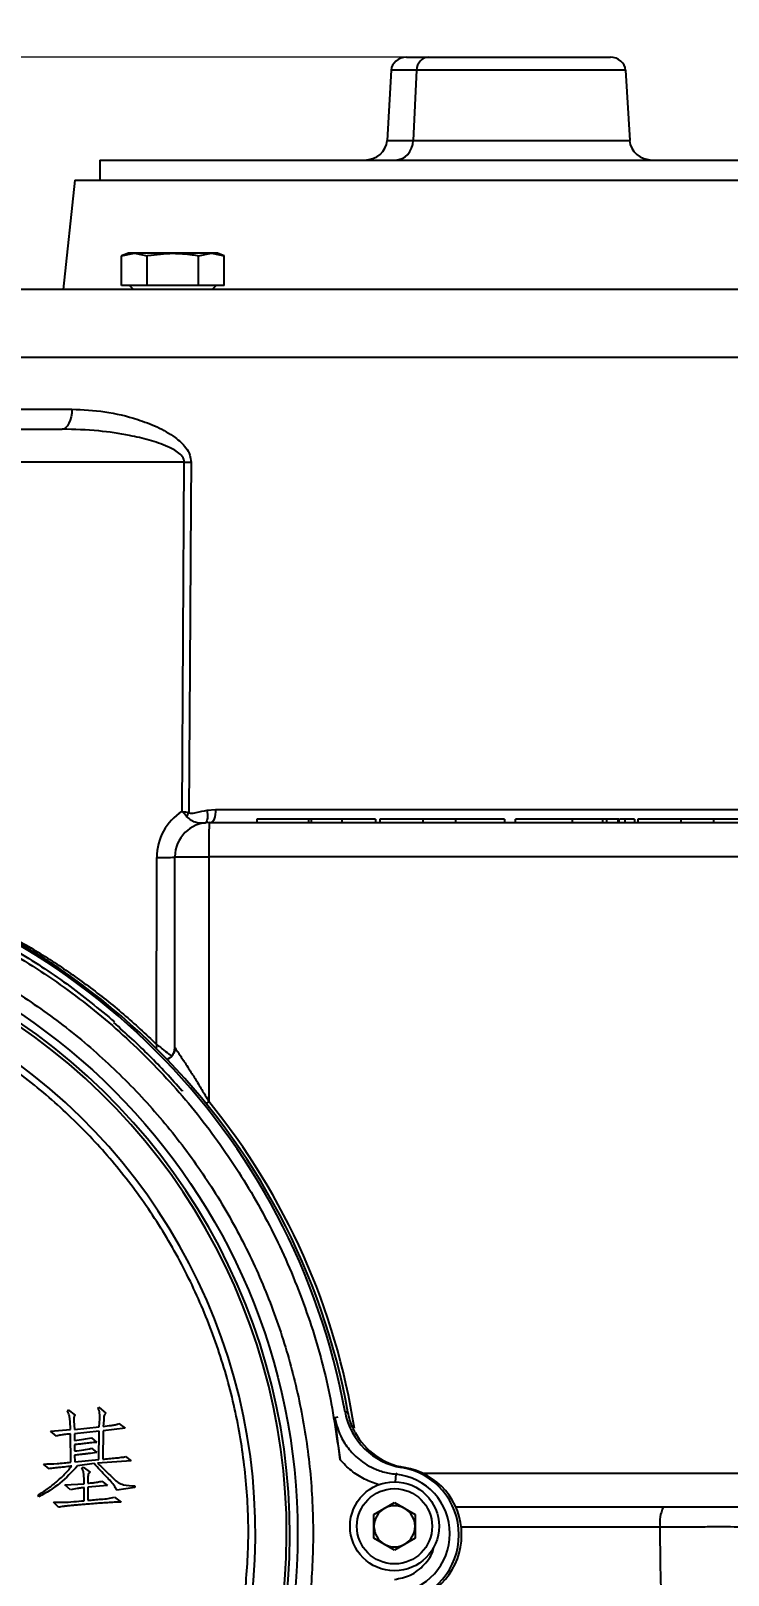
# Model space of a CAD drawing. Header units: millimetres. Extents: x 1465 to 4510, y 540 to 2694.
# Drawn here: x 2384 to 2485.8, y 2252.5 to 2478.1 of the extents above; entities that cross this region are included whole.
import ezdxf

# ---------------------------------------------------------------- set-up
doc = ezdxf.new("R2010")
doc.units = ezdxf.units.MM
doc.layers.add('AM_5', color=3, linetype='Continuous', lineweight=25)
doc.styles.add('SLDTEXTSTYLE1', font='txt.shx', dxfattribs={"width": 0.7, "bigfont": 'gbcbig.shx'})
doc.dimstyles.new('SLDDIMSTYLE12$0', dxfattribs={"dimtxt": 12, "dimasz": 10, "dimexe": 0, "dimexo": 0.0625, "dimgap": 0.875, "dimtad": 1, "dimdec": 1, "dimlfac": 1.8, "dimrnd": 1e-09, "dimzin": 12, "dimdsep": 46, "dimtxsty": 'SLDTEXTSTYLE1', "dimcen": 0.09, "dimdle": 8.16, "dimclrd": 3, "dimclre": 3, "dimadec": 0, "dimazin": 3, "dimtfac": 1, "dimtdec": 1, "dimtofl": 0, "dimtmove": 0, "dimatfit": 3, "dimfxl": 0, "dimfrac": 2, "dimtolj": 1, "dimlwd": 5, "dimlwe": 5, "dimarcsym": 0})

# ---------------------------------------------------------------- blocks, each defined once
blk = doc.blocks.new('*D66')
at = {"layer": 'AM_5', "color": 3, "lineweight": 5, "transparency": 16777216}
blk.add_line((2318.73, 2430.47), (2318.73, 2491.97), dxfattribs=at)
at = {"layer": 'AM_5', "color": 3, "linetype": 'Continuous', "lineweight": 5, "transparency": 16777216}
for p, q in [((2328.73, 2491.97), (2578.73, 2491.97)), ((2588.73, 2430.47), (2588.73, 2491.97))]:
    blk.add_line(p, q, dxfattribs=at)
at = {"layer": 'AM_5', "color": 3, "transparency": 16777216}
for points in [[(2328.73, 2493.63), (2328.73, 2490.3), (2318.73, 2491.97)], [(2578.73, 2493.63), (2578.73, 2490.3), (2588.73, 2491.97)]]:
    blk.add_solid(points, dxfattribs=at)
at = {"layer": 'Defpoints', "color": 0, "transparency": 16777216}
for p in [(2588.73, 2491.97), (2318.73, 2430.41), (2588.73, 2430.41)]:
    blk.add_point(p, dxfattribs=at)
at = {"layer": 'AM_5', "color": 0, "transparency": 16777216, "insert": (2453.73, 2506.56), "char_height": 12, "attachment_point": 5, "style": 'SLDTEXTSTYLE1'}
blk.add_mtext('\\A1;{\\H2.28571x;%%C270}', dxfattribs=at)
blk = doc.blocks.new('*D67')
at = {"layer": 'AM_5', "color": 3, "lineweight": 5, "transparency": 16777216}
blk.add_line((2439.76, 2474.23), (2045.36, 2474.23), dxfattribs=at)
at = {"layer": 'AM_5', "color": 3, "linetype": 'Continuous', "lineweight": 5, "transparency": 16777216}
for p, q in [((2045.36, 2464.23), (2045.36, 2150.44)), ((2451.43, 2140.44), (2045.36, 2140.44))]:
    blk.add_line(p, q, dxfattribs=at)
at = {"layer": 'AM_5', "color": 3, "transparency": 16777216}
for points in [[(2043.69, 2464.23), (2047.02, 2464.23), (2045.36, 2474.23)], [(2043.69, 2150.44), (2047.02, 2150.44), (2045.36, 2140.44)]]:
    blk.add_solid(points, dxfattribs=at)
at = {"layer": 'Defpoints', "color": 0, "transparency": 16777216}
for p in [(2439.82, 2474.23), (2045.36, 2140.44), (2451.5, 2140.44)]:
    blk.add_point(p, dxfattribs=at)
at = {"layer": 'AM_5', "color": 0, "transparency": 16777216, "insert": (2030.77, 2307.34), "char_height": 12, "attachment_point": 5, "rotation": 90, "style": 'SLDTEXTSTYLE1'}
blk.add_mtext('\\A1;{\\H2.28571x;335}', dxfattribs=at)

msp = doc.modelspace()

# ---------------------------------------------------------------- linework, layer by layer
at = {"color": 7, "linetype": 'Continuous', "lineweight": 25}
for p, q in [((2438.844, 2474.195), (2442.058, 2474.195)), ((2442.058, 2474.195), (2468.622, 2474.195)), ((2436.622, 2472.3), (2436.023, 2462.038)), ((2440.315, 2472.3), (2436.622, 2472.3)), ((2440.315, 2472.3), (2439.846, 2462.038)), ((2470.845, 2472.3), (2440.315, 2472.3)), ((2470.845, 2472.3), (2471.444, 2462.038)), ((2436.023, 2462.038), (2439.846, 2462.038)), ((2439.846, 2462.038), (2471.444, 2462.038)), ((2394.056, 2459.195), (2394.056, 2456.277)), ((2394.056, 2459.195), (2394.488, 2459.195)), ((2394.488, 2459.195), (2513.411, 2459.195)), ((2390.415, 2456.277), (2388.733, 2440.277)), ((2390.415, 2456.277), (2453.733, 2456.277)), ((2453.733, 2456.277), (2517.052, 2456.277)), ((2398.25, 2445.577), (2397.244, 2445.211)), ((2397.244, 2445.211), (2399.121, 2445.577)), ((2397.244, 2440.877), (2397.244, 2445.211)), ((2399.121, 2445.577), (2398.25, 2445.577)), ((2399.121, 2445.577), (2400.997, 2445.211)), ((2404.75, 2445.577), (2399.121, 2445.577)), ((2400.997, 2440.877), (2400.997, 2445.211)), ((2410.379, 2445.577), (2404.75, 2445.577)), ((2408.503, 2445.211), (2410.379, 2445.577)), ((2408.503, 2440.877), (2408.503, 2445.211)), ((2410.379, 2445.577), (2412.255, 2445.211)), ((2411.25, 2445.577), (2410.379, 2445.577)), ((2412.255, 2445.211), (2411.25, 2445.577)), ((2412.255, 2440.877), (2412.255, 2445.211)), ((2588.733, 2440.277), (2318.733, 2440.277)), ((2400.997, 2440.877), (2397.244, 2440.877)), ((2398.415, 2440.877), (2399.015, 2440.277)), ((2408.503, 2440.877), (2400.997, 2440.877)), ((2412.255, 2440.877), (2408.503, 2440.877)), ((2410.485, 2440.277), (2411.085, 2440.877)), ((2317.75, 2430.407), (2503.98, 2430.407)), ((2330.3, 2422.802), (2390, 2422.802)), ((2351.979, 2419.907), (2388.598, 2419.907)), ((2406.405, 2415.082), (2351.933, 2415.082)), ((2406.086, 2364.074), (2406.405, 2415.082)), ((2409.73, 2364.245), (2410.969, 2364.36)), ((2410.969, 2364.36), (2496.456, 2364.36)), ((2410.034, 2362.429), (2496.749, 2362.429)), ((2416.981, 2362.929), (2416.981, 2362.429)), ((2424.531, 2362.929), (2416.981, 2362.929)), ((2424.531, 2362.929), (2424.531, 2362.429)), ((2424.556, 2362.929), (2424.531, 2362.929)), ((2424.556, 2362.929), (2424.556, 2362.429)), ((2424.943, 2362.929), (2424.556, 2362.929)), ((2424.943, 2362.929), (2424.943, 2362.429)), ((2429.426, 2362.929), (2424.943, 2362.929)), ((2429.426, 2362.929), (2429.426, 2362.429)), ((2434.317, 2362.929), (2429.426, 2362.929)), ((2434.317, 2362.929), (2434.317, 2362.429)), ((2434.341, 2362.929), (2434.317, 2362.929)), ((2434.341, 2362.929), (2434.341, 2362.429)), ((2434.963, 2362.929), (2434.963, 2362.429)), ((2441.239, 2362.929), (2434.963, 2362.929)), ((2441.239, 2362.929), (2441.239, 2362.429)), ((2441.264, 2362.929), (2441.239, 2362.929)), ((2441.264, 2362.929), (2441.264, 2362.429)), ((2446.023, 2362.929), (2441.264, 2362.929)), ((2446.023, 2362.929), (2446.023, 2362.429)), ((2453.15, 2362.929), (2446.023, 2362.929)), ((2453.15, 2362.929), (2453.15, 2362.429)), ((2453.174, 2362.929), (2453.15, 2362.929)), ((2453.174, 2362.929), (2453.174, 2362.429)), ((2454.705, 2362.929), (2454.705, 2362.429)), ((2463.066, 2362.929), (2463.066, 2362.429)), ((2467.483, 2362.929), (2467.483, 2362.429)), ((2468.058, 2362.929), (2468.058, 2362.429)), ((2469.73, 2362.929), (2469.73, 2362.429)), ((2469.852, 2362.929), (2469.73, 2362.929)), ((2469.852, 2362.929), (2469.852, 2362.429)), ((2470.746, 2362.929), (2470.746, 2362.429)), ((2472.143, 2362.929), (2470.746, 2362.929)), ((2472.143, 2362.929), (2472.143, 2362.429)), ((2472.168, 2362.929), (2472.143, 2362.929)), ((2472.168, 2362.929), (2472.168, 2362.429)), ((2472.629, 2362.929), (2472.629, 2362.429)), ((2478.905, 2362.929), (2472.629, 2362.929)), ((2478.905, 2362.929), (2478.905, 2362.429)), ((2478.93, 2362.929), (2478.905, 2362.929)), ((2478.93, 2362.929), (2478.93, 2362.429)), ((2483.689, 2362.929), (2478.93, 2362.929)), ((2483.689, 2362.929), (2483.689, 2362.429)), ((2490.815, 2362.929), (2483.689, 2362.929)), ((2402.371, 2330.044), (2402.38, 2357.325)), ((2405.034, 2357.429), (2409.988, 2357.429)), ((2405.034, 2329.599), (2405.034, 2357.429)), ((2496.703, 2357.429), (2409.988, 2357.429)), ((2409.988, 2357.429), (2409.988, 2321.705)), ((2396.12, 2333.221), (2396.2, 2333.301)), ((2405.034, 2329.599), (2405.071, 2329.532)), ((2406.192, 2323.303), (2406.115, 2323.225)), ((2389.338, 2276.539), (2389.466, 2276.667)), ((2389.466, 2276.667), (2390.487, 2275.901)), ((2393.806, 2276.922), (2393.934, 2277.05)), ((2393.934, 2277.05), (2394.955, 2276.156)), ((2430.31, 2276.334), (2429.893, 2276.334)), ((2386.849, 2273.539), (2389.785, 2273.795)), ((2387.743, 2272.837), (2386.849, 2273.539)), ((2389.785, 2273.795), (2389.721, 2275.007)), ((2390.296, 2275.071), (2390.359, 2273.795)), ((2390.359, 2273.795), (2393.997, 2274.178)), ((2393.997, 2273.539), (2390.359, 2273.157)), ((2393.934, 2269.391), (2393.997, 2273.539)), ((2393.997, 2274.178), (2394.061, 2275.327)), ((2394.572, 2273.603), (2394.508, 2269.455)), ((2394.636, 2275.135), (2394.572, 2274.242)), ((2397.763, 2273.986), (2394.572, 2273.603)), ((2396.87, 2274.688), (2397.763, 2273.986)), ((2428.839, 2275.598), (2428.38, 2275.491)), ((2389.849, 2269.008), (2389.785, 2273.157)), ((2390.359, 2273.157), (2390.359, 2272.199)), ((2390.359, 2271.561), (2390.359, 2270.667)), ((2392.849, 2272.582), (2393.614, 2271.88)), ((2390.359, 2270.029), (2390.423, 2269.072)), ((2390.423, 2269.072), (2393.934, 2269.391)), ((2392.849, 2271.05), (2393.614, 2270.412)), ((2398.657, 2269.199), (2393.742, 2268.88)), ((2397.827, 2269.838), (2398.657, 2269.199)), ((2386.658, 2268.051), (2385.828, 2268.753)), ((2393.232, 2268.816), (2390.806, 2268.497)), ((2391.444, 2268.178), (2391.636, 2268.306)), ((2391.636, 2268.306), (2392.657, 2267.54)), ((2391.764, 2265.88), (2391.764, 2266.71)), ((2437.297, 2267.259), (2437.193, 2266.156)), ((2437.517, 2267.391), (2437.297, 2267.259)), ((2438.537, 2268.257), (2438.12, 2268.257)), ((2441.195, 2267.429), (2566.7, 2267.429)), ((2388.955, 2265.689), (2391.764, 2265.88)), ((2389.785, 2264.987), (2388.955, 2265.689)), ((2391.764, 2263.391), (2391.764, 2265.306)), ((2392.338, 2266.519), (2392.338, 2265.944)), ((2395.21, 2265.625), (2392.338, 2265.37)), ((2392.338, 2265.37), (2392.338, 2263.455)), ((2394.38, 2266.263), (2395.21, 2265.625)), ((2399.167, 2265.306), (2396.55, 2264.923)), ((2399.167, 2265.561), (2399.167, 2265.306)), ((2385.19, 2263.966), (2385.062, 2264.221)), ((2388.062, 2262.434), (2387.296, 2263.2)), ((2396.231, 2263.902), (2397.189, 2263.2)), ((2434.106, 2261.388), (2437.106, 2263.12)), ((2437.106, 2263.12), (2440.106, 2261.388)), ((2561.747, 2262.429), (2446.063, 2262.429)), ((2434.106, 2257.924), (2434.106, 2261.388)), ((2440.106, 2261.388), (2440.106, 2257.924)), ((2437.106, 2256.192), (2434.106, 2257.924)), ((2440.106, 2257.924), (2437.106, 2256.192)), ((2475.882, 2259.534), (2446.845, 2259.534))]:
    msp.add_line(p, q, dxfattribs=at)
at = {"color": 7, "linetype": 'Continuous', "lineweight": 25, "flags": 128}
for points in [[(2390, 2422.802), (2389.965, 2422.232), (2389.88, 2421.687), (2389.748, 2421.186), (2389.573, 2420.749), (2389.362, 2420.391), (2389.124, 2420.126), (2388.866, 2419.962), (2388.598, 2419.907)], [(2407.395, 2415.082), (2407.357, 2409.085), (2407.204, 2385.1), (2407.069, 2363.892)], [(2410.969, 2364.36), (2410.953, 2363.98), (2410.916, 2363.616), (2410.857, 2363.282), (2410.78, 2362.991), (2410.687, 2362.752), (2410.582, 2362.575), (2410.469, 2362.466), (2410.351, 2362.429)], [(2404.426, 2328.163), (2404.305, 2328.054), (2403.926, 2327.809)], [(2409.988, 2321.705), (2409.689, 2321.462), (2409.603, 2321.392)]]:
    msp.add_lwpolyline(points, dxfattribs=at)
at = {"color": 7, "linetype": 'Continuous', "lineweight": 25}
for centre, radius in [((2331.477, 2258.583), 91.48), ((2437.106, 2259.656), 6.5), ((2437.106, 2259.656), 5.5)]:
    msp.add_circle(centre, radius, dxfattribs=at)
for centre, radius, start, end in [((2406.9, 2496.482), 81.402, 269.65161, 270.34839), ((2401.43, 2366.729), 6.312, 327.47153, 333.29916), ((2410.034, 2357.43), 5, 90.00123, 180.00123), ((2545.093, 2358.679), 135.111, 178.40951, 180.53004), ((2402.74, 2402.435), 45.112, 269.5425, 272.91525), ((2331.515, 2258.41), 99.998, 10.32572, 79.67183), ((2331.931, 2258.41), 99.998, 10.32572, 79.67183), ((2331.477, 2258.583), 90.341, 353.64897, 186.35103), ((2331.477, 2258.583), 89.875, 353.64897, 186.35103), ((2331.477, 2258.583), 85.319, 353.33017, 186.66983), ((2403.035, 2329.599), 2, 314.08939, 0.00468), ((2332.131, 2258.408), 100.34, 8.89486, 39.11087), ((2439.731, 2278.126), 10, 190.32569, 260.73004), ((2440.148, 2278.126), 10, 208.40155, 260.73043), ((2436.477, 2258.583), 8.715, 275.40246, 84.59754), ((2436.513, 2258.407), 9.98, 279.27074, 80.72926), ((2436.929, 2258.407), 9.98, 279.27074, 80.72926), ((2437.106, 2259.656), 3, 120, 180), ((2437.106, 2259.656), 3, 60, 120), ((2437.106, 2259.656), 3, 0, 60), ((2480.886, 2260.222), 5.051, 154.09074, 187.8297), ((2437.106, 2259.656), 3, 180, 240), ((2437.106, 2259.656), 3, 300, 0), ((2437.106, 2259.656), 3, 240, 300)]:
    msp.add_arc(centre, radius, start, end, dxfattribs=at)
for centre, major_axis, ratio, start_param, end_param in [((2438.844, 2472.195), (2.226, 0), 0.8985911, 1.5707963, 3.0892328), ((2442.058, 2472.195), (0, 2), 0.8726727, 0, 1.5184364), ((2468.622, 2472.195), (2.226, 0), 0.8985911, 0.0523599, 1.5707963), ((2432.689, 2462.195), (3.339, 0), 0.8985911, 4.712389, 6.2308254), ((2437.231, 2462.195), (0, 3), 0.8726727, 3.1415927, 4.6600291), ((2474.777, 2462.195), (3.339, 0), 0.8985911, 3.1939525, 4.712389), ((2410.379, 2357.325), (5.273, 6.017), 0.999674, 1.2862569, 2.290243)]:
    msp.add_ellipse(centre, major_axis=major_axis, ratio=ratio, start_param=start_param, end_param=end_param, dxfattribs=at)
for points, knots in [([(2400.997, 2445.211), (2401.031, 2445.217), (2402.267, 2445.442), (2403.526, 2445.51), (2404.75, 2445.577)], [0, 0, 0, 0, 0.0269953, 1, 1, 1, 1]), ([(2404.75, 2445.577), (2405.69, 2445.537), (2406.949, 2445.483), (2408.189, 2445.266), (2408.503, 2445.211)], [0, 0, 0, 0, 0.7469333, 1, 1, 1, 1]), ([(2390, 2422.802), (2391.603, 2422.731), (2394.809, 2422.588), (2398.987, 2421.562), (2402.444, 2420.293), (2404.861, 2418.946), (2406.486, 2417.495), (2407.28, 2416.191), (2407.359, 2415.422), (2407.395, 2415.082)], [0, 0, 0, 0, 0.2471586, 0.4942516, 0.6433281, 0.7917771, 0.8949186, 0.9533643, 1, 1, 1, 1]), ([(2406.405, 2415.082), (2406.393, 2415.211), (2406.372, 2415.432), (2406.14, 2415.912), (2405.408, 2416.649), (2403.713, 2417.531), (2401.277, 2418.342), (2397.892, 2419.115), (2393.647, 2419.751), (2390.369, 2419.852), (2388.598, 2419.907)], [0, 0, 0, 0, 0.0195506, 0.0331429, 0.0802921, 0.1758879, 0.3265534, 0.4794068, 0.7186286, 1, 1, 1, 1]), ([(2406.752, 2363.334), (2406.536, 2363.577), (2406.319, 2363.823), (2406.089, 2364.071), (2406.086, 2364.074)], [0, 0, 0, 0, 0.988646, 1, 1, 1, 1]), ([(2406.086, 2364.074), (2406.09, 2364.073), (2406.423, 2364.011), (2406.748, 2363.951), (2407.069, 2363.892)], [0, 0, 0, 0, 0.0113379, 1, 1, 1, 1]), ([(2407.069, 2363.892), (2407.143, 2363.868), (2407.497, 2363.753), (2408.409, 2363.994), (2409.213, 2364.147), (2409.73, 2364.245)], [0, 0, 0, 0, 0.0857974, 0.4114987, 1, 1, 1, 1]), ([(2409.73, 2364.245), (2409.759, 2364.003), (2409.817, 2363.518), (2409.782, 2362.907), (2409.664, 2362.466), (2409.524, 2362.387), (2409.454, 2362.348)], [0, 0, 0, 0, 0.2500015, 0.500002, 0.7500015, 1, 1, 1, 1]), ([(2409.454, 2362.348), (2409.04, 2362.33), (2408.42, 2362.304), (2407.446, 2362.699), (2406.984, 2363.122), (2406.752, 2363.334)], [0, 0, 0, 0, 0.498626, 0.748287, 1, 1, 1, 1]), ([(2463.066, 2362.929), (2462.362, 2362.929), (2460.956, 2362.929), (2458.999, 2362.929), (2457.433, 2362.929), (2456.048, 2362.929), (2454.933, 2362.929), (2454.812, 2362.929), (2454.755, 2362.929)], [0, 0, 0, 0, 0.1292458, 0.2582816, 0.3873313, 0.5166242, 0.7750014, 1, 1, 1, 1]), ([(2467.483, 2362.929), (2467.124, 2362.929), (2466.406, 2362.929), (2464.899, 2362.929), (2463.761, 2362.929), (2463.066, 2362.929)], [0, 0, 0, 0, 0.2802018, 0.5601492, 1, 1, 1, 1]), ([(2468.058, 2362.929), (2467.934, 2362.929), (2467.712, 2362.929), (2467.553, 2362.929), (2467.483, 2362.929)], [0, 0, 0, 0, 0.5575041, 1, 1, 1, 1]), ([(2469.73, 2362.929), (2469.416, 2362.929), (2468.857, 2362.929), (2468.302, 2362.929), (2468.058, 2362.929)], [0, 0, 0, 0, 0.5605094, 1, 1, 1, 1]), ([(2470.746, 2362.929), (2470.592, 2362.929), (2470.284, 2362.929), (2470.003, 2362.929), (2469.975, 2362.929), (2469.969, 2362.929)], [0, 0, 0, 0, 0.4465927, 0.894873, 1, 1, 1, 1]), ([(2352.585, 2356.246), (2354.404, 2355.875), (2358.947, 2354.948), (2366.103, 2352.674), (2373.998, 2349.517), (2381.023, 2345.958), (2387.151, 2342.26), (2392.468, 2338.557), (2397.584, 2334.515), (2400.775, 2331.534), (2402.371, 2330.044)], [0, 0, 0, 0, 0.0975887, 0.2437225, 0.3941025, 0.5444826, 0.6574031, 0.7703236, 0.8851618, 1, 1, 1, 1]), ([(2415.193, 2248.793), (2415.444, 2251.688), (2415.95, 2257.528), (2415.548, 2266.385), (2414.266, 2275.248), (2412.016, 2283.973), (2408.853, 2292.409), (2404.831, 2300.414), (2400.042, 2307.866), (2394.555, 2314.714), (2388.39, 2320.96), (2381.545, 2326.582), (2374.061, 2331.506), (2366.05, 2335.628), (2357.645, 2338.876), (2348.991, 2341.179), (2340.24, 2342.607), (2334.382, 2342.782), (2331.477, 2342.869)], [0, 0, 0, 0, 0.0612816, 0.1235957, 0.1866179, 0.25, 0.3133821, 0.3764043, 0.4387184, 0.5, 0.5612816, 0.6235957, 0.6866179, 0.75, 0.8133821, 0.8764043, 0.9387184, 1, 1, 1, 1]), ([(2402.371, 2330.044), (2402.371, 2330.04), (2402.37, 2330.032), (2402.368, 2330.019), (2402.367, 2330.003), (2402.364, 2329.98), (2402.361, 2329.945), (2402.355, 2329.892), (2402.346, 2329.808), (2402.333, 2329.678), (2402.315, 2329.515), (2402.302, 2329.395), (2402.296, 2329.338)], [0, 0, 0, 0, 0.0160629, 0.0350859, 0.0542719, 0.0839567, 0.1299005, 0.2010605, 0.3114552, 0.4833594, 0.7534512, 1, 1, 1, 1]), ([(2402.371, 2330.044), (2402.374, 2330.041), (2402.381, 2330.036), (2402.391, 2330.028), (2402.403, 2330.018), (2402.421, 2330.004), (2402.449, 2329.983), (2402.491, 2329.949), (2402.557, 2329.897), (2402.66, 2329.816), (2402.822, 2329.688), (2403.089, 2329.478), (2403.616, 2329.064), (2404.186, 2328.615), (2404.495, 2328.376), (2404.579, 2328.311)], [0, 0, 0, 0, 0.0037041, 0.0080975, 0.0125246, 0.0193728, 0.0299691, 0.0463741, 0.0718081, 0.111377, 0.1734656, 0.2730827, 0.4438375, 0.8493193, 1, 1, 1, 1]), ([(2404.423, 2328.18), (2404.32, 2328.068), (2404.191, 2327.928), (2403.928, 2327.842), (2403.876, 2327.825)], [0, 0, 0, 0, 0.8023421, 1, 1, 1, 1]), ([(2405.069, 2329.534), (2405.034, 2329.32), (2404.979, 2328.986), (2404.746, 2328.529), (2404.566, 2328.319), (2404.474, 2328.211)], [0, 0, 0, 0, 0.4634369, 0.7234421, 1, 1, 1, 1]), ([(2405.071, 2329.532), (2405.071, 2329.531), (2405.084, 2329.507), (2405.194, 2329.338), (2405.401, 2329.023), (2405.703, 2328.571), (2406.078, 2328.004), (2406.529, 2327.316), (2407.165, 2326.335), (2407.987, 2325.036), (2408.982, 2323.418), (2409.646, 2322.288), (2409.988, 2321.705)], [0, 0, 0, 0, 0.0016797, 0.0649717, 0.1327393, 0.2065082, 0.2857099, 0.3737676, 0.4712733, 0.6396437, 0.8141799, 1, 1, 1, 1]), ([(2389.721, 2275.007), (2389.705, 2275.275), (2389.673, 2275.81), (2389.45, 2276.297), (2389.338, 2276.539)], [0, 0, 0, 0, 0.5014294, 1, 1, 1, 1]), ([(2390.487, 2275.901), (2390.469, 2275.895), (2390.433, 2275.882), (2390.375, 2275.831), (2390.316, 2275.711), (2390.273, 2275.448), (2390.287, 2275.222), (2390.296, 2275.071)], [0, 0, 0, 0, 0.0627384, 0.1251056, 0.2501602, 0.4999525, 1, 1, 1, 1]), ([(2394.061, 2275.327), (2394.068, 2275.6), (2394.078, 2276.013), (2393.994, 2276.56), (2393.868, 2276.803), (2393.806, 2276.922)], [0, 0, 0, 0, 0.5004867, 0.7563958, 1, 1, 1, 1]), ([(2394.955, 2276.156), (2394.914, 2276.133), (2394.832, 2276.085), (2394.736, 2275.919), (2394.646, 2275.604), (2394.64, 2275.323), (2394.636, 2275.135)], [0, 0, 0, 0, 0.1246065, 0.249783, 0.4997551, 1, 1, 1, 1]), ([(2431.352, 2273.37), (2431.234, 2273.6), (2430.938, 2274.181), (2430.565, 2275.169), (2430.395, 2275.944), (2430.31, 2276.334)], [0, 0, 0, 0, 0.2461834, 0.6204204, 1, 1, 1, 1]), ([(2394.572, 2274.242), (2394.961, 2274.29), (2395.546, 2274.362), (2396.224, 2274.472), (2396.542, 2274.548), (2396.683, 2274.591), (2396.754, 2274.612), (2396.814, 2274.64), (2396.851, 2274.672), (2396.87, 2274.688)], [0, 0, 0, 0, 0.49996, 0.749982, 0.8747254, 0.9164061, 0.9376784, 0.9687122, 1, 1, 1, 1]), ([(2429.151, 2269.372), (2429.031, 2270.44), (2428.789, 2272.587), (2428.517, 2274.52), (2428.38, 2275.491)], [0, 0, 0, 0, 0.4975573, 1, 1, 1, 1]), ([(2428.38, 2275.491), (2428.655, 2274.457), (2429.025, 2273.065), (2429.98, 2271.53), (2430.659, 2270.65), (2431.474, 2269.811), (2432.492, 2268.985), (2433.804, 2268.203), (2435.433, 2267.541), (2436.656, 2267.356), (2437.297, 2267.259)], [0, 0, 0, 0, 0.2442906, 0.329037, 0.4144904, 0.500125, 0.5979935, 0.7157718, 0.8510735, 1, 1, 1, 1]), ([(2389.785, 2273.157), (2389.542, 2273.128), (2389.077, 2273.075), (2388.39, 2272.997), (2387.958, 2272.89), (2387.743, 2272.837)], [0, 0, 0, 0, 0.3550758, 0.6787643, 1, 1, 1, 1]), ([(2390.359, 2272.199), (2390.815, 2272.243), (2391.652, 2272.324), (2392.474, 2272.501), (2392.849, 2272.582)], [0, 0, 0, 0, 0.5444227, 1, 1, 1, 1]), ([(2393.614, 2271.88), (2393.444, 2271.88), (2393.116, 2271.88), (2392.507, 2271.82), (2391.83, 2271.746), (2391.072, 2271.654), (2390.596, 2271.592), (2390.359, 2271.561)], [0, 0, 0, 0, 0.15654374, 0.3002265, 0.55985572, 0.78134838, 1, 1, 1, 1]), ([(2385.828, 2268.753), (2386.499, 2268.77), (2387.843, 2268.804), (2389.18, 2268.94), (2389.849, 2269.008)], [0, 0, 0, 0, 0.4998338, 1, 1, 1, 1]), ([(2390.359, 2270.667), (2390.815, 2270.711), (2391.652, 2270.792), (2392.474, 2270.969), (2392.849, 2271.05)], [0, 0, 0, 0, 0.54442273, 1, 1, 1, 1]), ([(2393.614, 2270.412), (2393.217, 2270.364), (2392.716, 2270.303), (2392.186, 2270.239), (2392.045, 2270.222), (2392.004, 2270.217), (2391.899, 2270.204), (2391.623, 2270.173), (2391.08, 2270.112), (2390.631, 2270.06), (2390.359, 2270.029)], [0, 0, 0, 0, 0.3664455, 0.4623341, 0.4884448, 0.4960418, 0.4999998, 0.5858417, 0.75, 1, 1, 1, 1]), ([(2393.742, 2268.88), (2393.878, 2268.749), (2394.673, 2267.981), (2395.654, 2267.021), (2396.734, 2266.012), (2397.779, 2265.593), (2398.611, 2265.574), (2399.167, 2265.561)], [0, 0, 0, 0, 0.0858222, 0.500579, 0.6255537, 0.7499526, 1, 1, 1, 1]), ([(2394.508, 2269.455), (2394.819, 2269.483), (2395.449, 2269.539), (2396.352, 2269.623), (2397.046, 2269.706), (2397.523, 2269.769), (2397.726, 2269.815), (2397.827, 2269.838)], [0, 0, 0, 0, 0.2800254, 0.5679935, 0.8139788, 0.90683, 1, 1, 1, 1]), ([(2434.829, 2265.714), (2434.119, 2265.968), (2432.692, 2266.479), (2430.751, 2267.724), (2429.685, 2268.822), (2429.151, 2269.372)], [0, 0, 0, 0, 0.3300361, 0.66399882, 1, 1, 1, 1]), ([(2385.062, 2264.221), (2385.518, 2264.514), (2386.43, 2265.1), (2387.709, 2266.106), (2388.915, 2267.201), (2389.623, 2268.023), (2389.976, 2268.433)], [0, 0, 0, 0, 0.2500184, 0.50003, 0.7500152, 1, 1, 1, 1]), ([(2390.806, 2268.497), (2389.989, 2267.595), (2388.355, 2265.79), (2386.245, 2264.574), (2385.19, 2263.966)], [0, 0, 0, 0, 0.49972606, 1, 1, 1, 1]), ([(2389.976, 2268.433), (2389.785, 2268.413), (2389.232, 2268.354), (2388.661, 2268.291), (2387.991, 2268.218), (2387.438, 2268.156), (2386.903, 2268.084), (2386.658, 2268.051)], [0, 0, 0, 0, 0.1726098, 0.5000206, 0.5157116, 0.7774565, 1, 1, 1, 1]), ([(2391.764, 2266.71), (2391.755, 2266.964), (2391.742, 2267.345), (2391.631, 2267.845), (2391.506, 2268.067), (2391.444, 2268.178)], [0, 0, 0, 0, 0.5002034, 0.7503812, 1, 1, 1, 1]), ([(2392.657, 2267.54), (2392.616, 2267.516), (2392.534, 2267.467), (2392.424, 2267.31), (2392.315, 2266.994), (2392.329, 2266.709), (2392.338, 2266.519)], [0, 0, 0, 0, 0.1249641, 0.2504056, 0.5000303, 1, 1, 1, 1]), ([(2396.55, 2264.923), (2396.453, 2265.105), (2396.059, 2265.836), (2394.85, 2267.073), (2393.83, 2268.172), (2393.232, 2268.816)], [0, 0, 0, 0, 0.1204989, 0.4845828, 1, 1, 1, 1]), ([(2391.764, 2265.306), (2391.535, 2265.274), (2391.24, 2265.232), (2390.909, 2265.184), (2390.476, 2265.122), (2390.113, 2265.051), (2389.785, 2264.987)], [0, 0, 0, 0, 0.3449558, 0.4462952, 0.5002092, 1, 1, 1, 1]), ([(2392.338, 2265.944), (2392.586, 2265.972), (2393.055, 2266.025), (2393.742, 2266.098), (2394.169, 2266.209), (2394.38, 2266.263)], [0, 0, 0, 0, 0.3619719, 0.6841185, 1, 1, 1, 1]), ([(2387.296, 2263.2), (2387.728, 2263.184), (2388.723, 2263.146), (2390.213, 2263.259), (2391.268, 2263.349), (2391.764, 2263.391)], [0, 0, 0, 0, 0.289978, 0.6665707, 1, 1, 1, 1]), ([(2397.189, 2263.2), (2396.847, 2263.191), (2396.174, 2263.172), (2395.167, 2263.104), (2394.143, 2263.032), (2393.113, 2262.953), (2392.163, 2262.873), (2391.322, 2262.806), (2390.584, 2262.739), (2389.89, 2262.674), (2389.282, 2262.61), (2388.677, 2262.55), (2388.288, 2262.477), (2388.062, 2262.434)], [0, 0, 0, 0, 0.111912, 0.2203794, 0.3303488, 0.4480332, 0.5586453, 0.6421864, 0.7244882, 0.8011937, 0.8704803, 0.9246662, 1, 1, 1, 1]), ([(2392.338, 2263.455), (2392.664, 2263.48), (2393.316, 2263.531), (2394.293, 2263.618), (2395.271, 2263.703), (2395.911, 2263.836), (2396.231, 2263.902)], [0, 0, 0, 0, 0.2501141, 0.5002263, 0.7503325, 1, 1, 1, 1]), ([(2490.984, 2259.534), (2490.52, 2259.538), (2489.583, 2259.545), (2487.757, 2259.552), (2485.677, 2259.555), (2483.374, 2259.555), (2480.929, 2259.552), (2478.399, 2259.545), (2476.721, 2259.538), (2475.882, 2259.534)], [0, 0, 0, 0, 0.1404807, 0.2837071, 0.4269332, 0.5702047, 0.7134763, 0.856738, 1, 1, 1, 1]), ([(2477.821, 2140.407), (2477.482, 2160.501), (2476.811, 2200.209), (2476.189, 2239.919), (2475.882, 2259.534)], [0, 0, 0, 0, 0.50602862, 1, 1, 1, 1]), ([(2437.109, 2251.897), (2437.899, 2252.054), (2439.535, 2252.379), (2441.513, 2253.976), (2442.665, 2255.522), (2442.818, 2256.488), (2442.838, 2256.613)], [0, 0, 0, 0, 0.3027449, 0.6273546, 0.9519642, 1, 1, 1, 1])]:
    msp.add_open_spline(points, degree=3, knots=knots, dxfattribs=at)
for points in [[(2342.266, 2356.256), (2345.918, 2355.732), (2353.221, 2354.684), (2363.864, 2351.565), (2374.107, 2347.357), (2383.808, 2342.001), (2392.847, 2335.597), (2401.109, 2328.215), (2408.491, 2319.953), (2414.895, 2310.914), (2420.251, 2301.213), (2424.459, 2290.97), (2427.578, 2280.327), (2428.626, 2273.024), (2429.151, 2269.372)], [(2348.505, 2356.002), (2351.419, 2355.415), (2357.246, 2354.239), (2365.741, 2351.486), (2373.97, 2348.039), (2381.841, 2343.839), (2389.341, 2338.994), (2393.934, 2335.219), (2396.231, 2333.332)], [(2331.477, 2352.323), (2334.545, 2352.236), (2340.68, 2352.062), (2349.794, 2350.659), (2358.732, 2348.434), (2367.407, 2345.326), (2375.737, 2341.388), (2383.64, 2336.65), (2391.041, 2331.162), (2397.868, 2324.974), (2404.056, 2318.147), (2409.545, 2310.746), (2414.281, 2302.843), (2418.221, 2294.513), (2421.325, 2285.838), (2423.564, 2276.9), (2424.916, 2267.786), (2425.368, 2258.583), (2424.916, 2249.38), (2423.564, 2240.266), (2421.325, 2231.328), (2418.221, 2222.652), (2414.281, 2214.323), (2409.545, 2206.42), (2404.056, 2199.019), (2397.868, 2192.192), (2391.041, 2186.004), (2383.64, 2180.515), (2375.737, 2175.778), (2367.407, 2171.839), (2358.732, 2168.732), (2349.794, 2166.507), (2340.68, 2165.103), (2334.545, 2164.929), (2331.477, 2164.842)], [(2406.115, 2323.225), (2404.538, 2324.981), (2401.386, 2328.492), (2397.875, 2331.644), (2396.12, 2333.221)]]:
    msp.add_open_spline(points, degree=3, dxfattribs=at)

# ---------------------------------------------------------------- dimensions: what is measured, and where the dimension line sits
at = {"layer": 'AM_5'}
dim = msp.add_linear_dim(base=(2588.733, 2491.967), p1=(2318.733, 2430.407), p2=(2588.733, 2430.407), text='{\\H2.28571x;%%C270}', dimstyle='SLDDIMSTYLE12$0', override={"dimlfac": 1}, dxfattribs=at)
dim.commit()
dim.dimension.update_dxf_attribs({"geometry": '*D66', "text_midpoint": (2453.733, 2506.556)})
dim = msp.add_linear_dim(base=(2045.358, 2140.443), p1=(2439.82, 2474.228), p2=(2451.496, 2140.443), angle=90, text='{\\H2.28571x;335}', dimstyle='SLDDIMSTYLE12$0', override={"dimlfac": 1}, dxfattribs=at)
dim.commit()
dim.dimension.update_dxf_attribs({"geometry": '*D67', "text_midpoint": (2030.769, 2307.336)})

doc.saveas('drawing.dxf')
